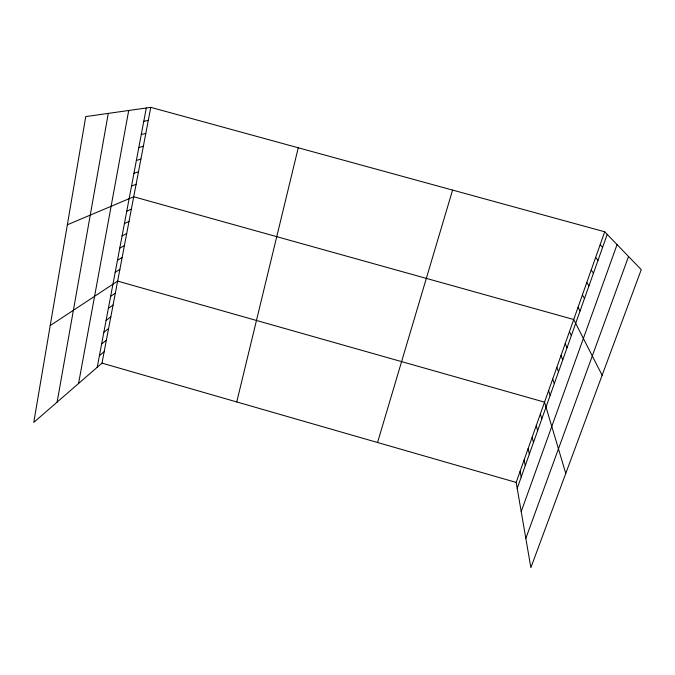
<?xml version="1.0" encoding="UTF-8"?>
<svg xmlns="http://www.w3.org/2000/svg" width="675" height="675" viewBox="0 0 675 675"><rect width="100%" height="100%" fill="white"/><g stroke="black" fill="none" stroke-linecap="round" stroke-linejoin="round"><path stroke-width="1.01" d="M57.113 402.131L108.278 113.392M78.562 383.493L128.706 110.489M97.217 367.284L146.298 107.992M150.77 107.35L85.742 116.598L33.75 422.432L101.992 363.133L150.77 107.35L604.707 231.787L641.25 269.654L530.871 567.65L516.181 482.431L604.707 231.787M236.748 401.946L298.257 147.783M377.553 442.496L452.579 190.088M517.21 488.362L607.205 234.385M521.218 511.608L617.06 244.595M525.833 538.388L628.543 256.492M99.411 355.708L104.169 351.7M101.613 344.031L106.372 340.175M103.84 332.269L108.582 328.556M106.093 320.397L110.818 316.837M108.354 308.433L113.071 305.024M110.641 296.367L115.341 293.11M50.22 325.561L117.636 281.095L544.539 402.148L565.768 473.445M115.197 272.278L119.88 269.342M117.475 260.272L122.133 257.496M119.762 248.164L124.411 245.548M122.074 235.955L126.714 233.499M124.403 223.636L129.026 221.358M126.757 211.224L131.363 209.107M67.348 224.775L133.718 196.762L573.725 319.511L602.134 375.258M131.515 186.072L136.097 184.309M133.928 173.332L138.485 171.754M136.358 160.49L140.906 159.089M138.814 147.538L143.336 146.323M141.286 134.468L145.792 133.439M143.783 121.289L148.272 120.454M101.992 363.133L516.181 482.431M600.168 244.654L602.581 247.43M595.662 257.403L597.999 260.364M591.199 270.034L593.46 273.181M586.769 282.563L588.954 285.888M582.39 294.983L584.491 298.485M578.036 307.302L580.07 310.973M569.447 331.619L571.337 335.627M565.211 343.617L567.025 347.785M561.001 355.523L562.748 359.851M556.833 367.327L558.512 371.815M552.698 379.029L554.31 383.67M548.606 390.639L550.142 395.432M540.38 413.91L541.789 418.998M536.262 425.571L537.604 430.81M532.178 437.13L533.452 442.513M528.128 448.597L529.343 454.123M524.112 459.97L525.26 465.632M520.13 471.243L521.218 477.048"/></g></svg>
